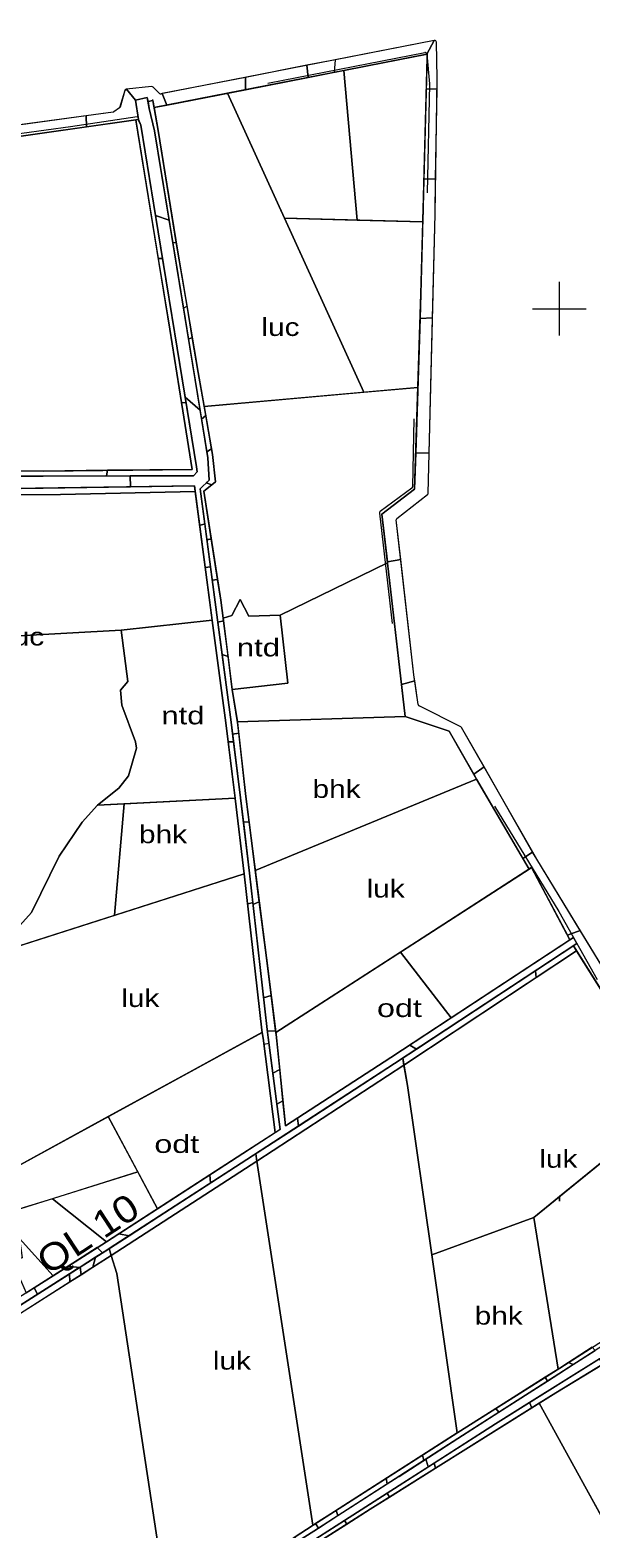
# Model space of a CAD drawing. Header units: metres. Extents: x 558415 to 562400, y 2247179 to 2251032.
# Drawn here: x 561203 to 561518, y 2249316 to 2250156 of the extents above; entities that cross this region are included whole.
import ezdxf
from ezdxf.enums import TextEntityAlignment as Align

# ---------------------------------------------------------------- set-up
doc = ezdxf.new("R2010")
doc.units = ezdxf.units.M
doc.header["$LTSCALE"] = 4
for name, color, linetype, lineweight in [('1', 7, 'Continuous', 13), ('10', 7, 'Continuous', 25), ('16', 7, 'Continuous', 13), ('17', 7, 'Continuous', 13), ('2', 7, 'Continuous', 13), ('23', 7, 'Continuous', 13), ('33', 7, 'Continuous', 13), ('4', 7, 'Continuous', 13), ('45', 7, 'Continuous', 13), ('46', 7, 'Continuous', 13), ('5', 7, 'Continuous', 13), ('6', 7, 'Continuous', 13), ('63', 7, 'Continuous', 13), ('7', 7, 'Continuous', 13)]:
    doc.layers.add(name, color=color, linetype=linetype, lineweight=lineweight)
doc.layers.add('40', color=7, linetype='Continuous')

msp = doc.modelspace()

# ---------------------------------------------------------------- linework, layer by layer
at = {"layer": '1'}
for p, q in [((561283.331, 2250036.894), (561285.259, 2250037.155)), ((561275.186, 2250028.071), (561277.597, 2250028.121)), ((561289.295, 2250000.298), (561291.292, 2250001.338)), ((561299.422, 2249938.164), (561301.785, 2249940.233)), ((561246.118, 2249906.349), (561246.799, 2249909.465)), ((561334.151, 2249613.947), (561338.463, 2249615.261)), ((561339.421, 2249571.785), (561343.255, 2249573.747)), ((561466.016, 2249381.762), (561464.294, 2249383.888))]:
    msp.add_line(p, q, dxfattribs=at)
for points in [[(561285.259, 2250037.155), (561275.143, 2250099.815), (561272.105, 2250116.732), (561269.437, 2250116.115)], [(561269.437, 2250116.115), (561270.157, 2250112.152), (561273.106, 2250099.631), (561283.331, 2250036.894)], [(561264.338, 2250105.26), (561264.016, 2250106.015), (561262.555, 2250105.807), (561262.78, 2250104.422), (561275.186, 2250028.071)], [(561277.597, 2250028.121), (561265.366, 2250102.85), (561264.338, 2250105.26)], [(561291.292, 2250001.338), (561285.959, 2250032.817), (561285.259, 2250037.155), (561283.331, 2250036.894), (561289.295, 2250000.298)], [(561288.138, 2249947.517), (561290.821, 2249947.326), (561277.597, 2250028.121), (561275.186, 2250028.071)], [(561275.186, 2250028.071), (561281.603, 2249988.576), (561288.138, 2249947.517)], [(561301.785, 2249940.233), (561297.584, 2249964.197), (561294.243, 2249983.918), (561292.118, 2249982.977), (561299.422, 2249938.164)], [(561288.138, 2249947.517), (561294.109, 2249910.007), (561246.799, 2249909.465), (561246.118, 2249906.349), (561294.848, 2249906.453)], [(561294.848, 2249906.453), (561297.059, 2249908.6), (561296.691, 2249911.462), (561290.821, 2249947.326), (561288.138, 2249947.517)], [(561302.957, 2249916.473), (561303.694, 2249903.953), (561302.083, 2249902.389), (561305.241, 2249901.379)], [(561305.241, 2249901.379), (561307.248, 2249902.986), (561305.61, 2249918.409), (561305.081, 2249921.429), (561302.411, 2249919.821), (561302.957, 2249916.473)], [(561246.799, 2249909.465), (561210.822, 2249909.053), (561149.647, 2249909.291), (561145.606, 2249909.305), (561144.833, 2249906.133), (561246.118, 2249906.349)], [(561311.731, 2249825.105), (561310.248, 2249836.728), (561308.429, 2249848.348), (561305.383, 2249847.896), (561308.295, 2249825.766)], [(561308.295, 2249825.766), (561308.49, 2249824.33), (561311.731, 2249825.105)], [(561320.269, 2249762.197), (561319.584, 2249768.286), (561316.636, 2249786.648), (561314.284, 2249805.088), (561310.938, 2249806.285)], [(561310.938, 2249806.285), (561313.63, 2249786.443), (561316.001, 2249768.412)], [(561316.001, 2249768.412), (561316.86, 2249761.59), (561320.269, 2249762.197)], [(561326.088, 2249712.429), (561324.253, 2249726.791), (561320.269, 2249762.197), (561316.86, 2249761.59)], [(561316.86, 2249761.59), (561321.337, 2249726.021), (561322.903, 2249712.637), (561326.088, 2249712.429)], [(561338.463, 2249615.261), (561335.8, 2249636.409), (561331.803, 2249667.697), (561328.247, 2249666.334), (561334.151, 2249613.947)], [(561343.255, 2249573.747), (561341.205, 2249593.484), (561340.961, 2249595.421), (561336.294, 2249595.291)], [(561336.294, 2249595.291), (561336.854, 2249591.767), (561339.421, 2249571.785)], [(561416.081, 2249587.432), (561405.47, 2249580.452), (561353.235, 2249546.606), (561353.682, 2249542.13), (561407.656, 2249577.102)], [(561407.656, 2249577.102), (561419.928, 2249585.175), (561416.081, 2249587.432)], [(561353.682, 2249542.13), (561353.235, 2249546.606), (561346.526, 2249542.259), (561345.064, 2249556.332), (561341.651, 2249554.433), (561343.469, 2249540.279)], [(561343.469, 2249540.279), (561322.591, 2249526.751), (561304.018, 2249514.732), (561304.512, 2249510.286)], [(561304.512, 2249510.286), (561324.765, 2249523.393), (561353.682, 2249542.13)], [(561253.042, 2249481.743), (561243.651, 2249475.666), (561241.034, 2249474.004), (561243.993, 2249471.145)], [(561243.993, 2249471.145), (561245.809, 2249472.298), (561258.811, 2249480.712), (561253.042, 2249481.743)], [(561505.143, 2249409.758), (561500.135, 2249406.557), (561492.013, 2249401.42), (561493.315, 2249399.264)], [(561493.315, 2249399.264), (561499.667, 2249403.336), (561507.649, 2249408.465), (561505.143, 2249409.758)], [(561410.119, 2249345.901), (561443.095, 2249367.067), (561466.016, 2249381.762), (561493.315, 2249399.264), (561492.013, 2249401.42), (561464.294, 2249383.888), (561466.016, 2249381.762)], [(561483.165, 2249387.189), (561464.14, 2249375.271), (561429.737, 2249353.279), (561430.605, 2249350.437)], [(561430.605, 2249350.437), (561484.566, 2249384.24), (561483.165, 2249387.189)], [(561464.294, 2249383.888), (561443.012, 2249370.427), (561423.202, 2249357.754), (561424.036, 2249354.834), (561410.119, 2249345.901)], [(561316.742, 2249286.398), (561362.316, 2249315.218), (561365.014, 2249316.95), (561363.301, 2249319.433)], [(561363.301, 2249319.433), (561361.934, 2249318.558), (561351.392, 2249311.721), (561354.206, 2249310.09)]]:
    msp.add_lwpolyline(points, dxfattribs=at)
for points in [[(561292.118, 2249982.977), (561294.243, 2249983.918), (561291.292, 2250001.338), (561289.295, 2250000.298)], [(561302.411, 2249919.821), (561305.081, 2249921.429), (561301.785, 2249940.233), (561299.422, 2249938.164)], [(561220.433, 2249895.832), (561295.814, 2249897.624), (561295.41, 2249900.698), (561180.864, 2249899.039), (561182.253, 2249895.701)], [(561302.415, 2249870.46), (561304.866, 2249871.106), (561300.696, 2249897.74), (561305.241, 2249901.379), (561302.083, 2249902.389), (561303.694, 2249903.953), (561298.652, 2249899.059)], [(561302.415, 2249870.46), (561304.866, 2249871.106), (561302.415, 2249870.461)], [(561305.383, 2249847.896), (561308.429, 2249848.348), (561304.866, 2249871.106), (561302.415, 2249870.46), (561304.325, 2249870.964), (561302.415, 2249870.461)], [(561310.938, 2249806.285), (561314.284, 2249805.088), (561311.731, 2249825.105), (561308.49, 2249824.33)], [(561326.276, 2249683.821), (561328.247, 2249666.334), (561331.803, 2249667.697), (561326.088, 2249712.429), (561322.903, 2249712.637)], [(561509.835, 2249644.318), (561507.859, 2249647.806), (561416.081, 2249587.432), (561419.928, 2249585.175)], [(561336.156, 2249596.16), (561336.294, 2249595.291), (561340.961, 2249595.421), (561338.463, 2249615.261), (561334.151, 2249613.947)], [(561341.651, 2249554.433), (561345.064, 2249556.332), (561343.255, 2249573.747), (561339.421, 2249571.785)], [(561304.512, 2249510.287), (561304.018, 2249514.732), (561253.042, 2249481.743), (561258.811, 2249480.712)], [(561230.88, 2249462.818), (561243.993, 2249471.145), (561241.034, 2249474.004), (561224.739, 2249463.657)], [(561207.432, 2249447.929), (561230.88, 2249462.818), (561224.739, 2249463.657), (561205.557, 2249451.476)], [(561169.027, 2249423.541), (561207.432, 2249447.929), (561205.557, 2249451.476), (561168.588, 2249428.001)], [(561497.923, 2249392.608), (561524.112, 2249408.592), (561522.433, 2249411.786), (561483.165, 2249387.189), (561484.566, 2249384.24)], [(561507.649, 2249408.465), (561519.958, 2249416.373), (561518.328, 2249418.186), (561505.143, 2249409.758)], [(561424.036, 2249354.834), (561423.202, 2249357.754), (561402.858, 2249344.739), (561403.554, 2249341.687)], [(561404.758, 2249334.246), (561430.605, 2249350.437), (561429.737, 2249353.279), (561403.487, 2249336.498)], [(561375.817, 2249323.883), (561403.554, 2249341.687), (561402.858, 2249344.739), (561374.894, 2249326.849)], [(561380.84, 2249319.17), (561393.996, 2249327.504), (561404.758, 2249334.246), (561403.487, 2249336.498), (561379.625, 2249321.245)], [(561362.243, 2249289.926), (561364.52, 2249290.364), (561358.985, 2249305.326), (561380.84, 2249319.17), (561379.625, 2249321.245), (561356.259, 2249306.308)], [(561365.014, 2249316.95), (561375.817, 2249323.884), (561374.894, 2249326.849), (561363.301, 2249319.433)]]:
    msp.add_lwpolyline(points, close=True, dxfattribs=at)
at = {"layer": '10'}
msp.add_lwpolyline([(561509.835, 2249644.318), (561419.928, 2249585.175), (561407.656, 2249577.102), (561324.765, 2249523.393), (561245.809, 2249472.298), (561168.502, 2249423.208), (560990.699, 2249313.376), (560990.699, 2249313.376), (560967.196, 2249299.01), (560873.186, 2249241.548), (560785.345, 2249187.857), (560785.345, 2249187.857), (560772.813, 2249180.288), (560710.528, 2249142.669), (560694.709, 2249137.896), (560631.428, 2249135.471), (560487.983, 2249134.465)], dxfattribs=at)
at = {"layer": '16'}
msp.add_lwpolyline([(561264.016, 2250106.015), (561103.752, 2250083.167), (561099.243, 2250075.197), (561092.719, 2250075.134), (560942.111, 2250135.113), (560819.638, 2250182.507), (560741.576, 2250213.032), (560589.313, 2250172.87), (560574.969, 2250174.744)], dxfattribs=at)
at = {"layer": '17'}
for points in [[(561425.917, 2250142.632), (561422.328, 2250008.366), (561418.806, 2249898.993), (561400.496, 2249884.98), (561413.525, 2249771.506), (561438.174, 2249763.303)], [(561272.031, 2250117.145), (561275.143, 2250099.815), (561285.959, 2250032.817), (561297.584, 2249964.197), (561305.61, 2249918.409), (561307.248, 2249902.986), (561300.696, 2249897.74)], [(560319.972, 2249908.334), (560398.345, 2249916.681), (560429.056, 2249916.443), (560595.63, 2249914.297), (560734.933, 2249913.82), (560875.955, 2249911.913), (560968.578, 2249910.244), (561081.347, 2249909.529), (561149.647, 2249909.291), (561210.822, 2249909.053), (561294.109, 2249910.007), (561281.603, 2249988.576), (561262.555, 2250105.807)], [(561295.814, 2249897.624), (561220.433, 2249895.832), (561128.048, 2249895.514)], [(561300.696, 2249897.74), (561310.248, 2249836.728), (561316.636, 2249786.648), (561319.584, 2249768.286), (561324.253, 2249726.791), (561335.8, 2249636.409), (561341.205, 2249593.484), (561346.526, 2249542.259)], [(561507.859, 2249647.806), (561405.47, 2249580.452), (561346.526, 2249542.259)], [(561509.835, 2249644.318), (561407.656, 2249577.102), (561324.765, 2249523.393), (561245.809, 2249472.298), (561168.502, 2249423.208), (560990.699, 2249313.376), (560785.345, 2249187.857), (560710.528, 2249142.669), (560694.709, 2249137.896), (560631.428, 2249135.471), (560487.983, 2249134.465), (560403.848, 2249135.872), (560378.76, 2249135.872), (560347.884, 2249136.878), (560165.355, 2249137.28), (560027.136, 2249138.688), (560006.01, 2249138.889), (559961.266, 2249138.89), (559903.223, 2249138.689), (559831.071, 2249109.474), (559793.984, 2249093.787), (559695.945, 2249053.532)], [(561343.469, 2249540.279), (561322.591, 2249526.751), (561243.651, 2249475.666), (561166.378, 2249426.598), (560988.605, 2249316.784), (560783.267, 2249191.275), (560708.614, 2249146.186)], [(561204.938, 2249219.471), (561281.962, 2249266.689), (561361.934, 2249318.558), (561443.012, 2249370.427), (561500.135, 2249406.557), (561560.575, 2249445.19), (561613.543, 2249474.312)], [(561618.668, 2249466.305), (561497.923, 2249392.608), (561393.996, 2249327.504), (561358.985, 2249305.326)]]:
    msp.add_lwpolyline(points, dxfattribs=at)
at = {"layer": '2'}
for p, q in [((561333.884, 2249591.34), (561340.676, 2249538.469)), ((561340.686, 2249538.475), (561343.379, 2249540.221)), ((561340.686, 2249538.475), (561343.379, 2249540.221))]:
    msp.add_line(p, q, dxfattribs=at)
for points in [[(561281.256, 2250049.626), (561273.106, 2250099.631), (561270.157, 2250112.152), (561269.052, 2250118.233), (561262.418, 2250116.802), (561264.016, 2250106.015), (561265.366, 2250102.85), (561273.649, 2250052.244)], [(561290.313, 2249950.427), (561298.607, 2249943.162), (561281.256, 2250049.626), (561273.649, 2250052.244)], [(561259.702, 2249900.181), (561259.355, 2249906.377), (561173.823, 2249906.195), (561173.71, 2249898.936)], [(561301.407, 2249855.115), (561304.404, 2249855.336), (561301.23, 2249879.463), (561298.333, 2249878.482), (561298.906, 2249878.676), (561298.333, 2249878.482)], [(561464.14, 2249375.271), (561579.125, 2249447.299), (561617.015, 2249468.754), (561614.652, 2249472.553), (561554.922, 2249438.838), (561499.667, 2249403.336), (561443.095, 2249367.067), (561425.133, 2249355.538), (561426.514, 2249351.219)]]:
    msp.add_lwpolyline(points, close=True, dxfattribs=at)
for points in [[(561298.652, 2249899.059), (561303.694, 2249903.953), (561302.957, 2249916.473), (561298.607, 2249943.162), (561290.314, 2249950.426), (561296.691, 2249911.462)], [(561296.691, 2249911.462), (561297.059, 2249908.6), (561294.848, 2249906.453), (561259.355, 2249906.377), (561259.702, 2249900.181), (561295.41, 2249900.698), (561298.333, 2249878.482), (561301.23, 2249879.463), (561298.652, 2249899.059)], [(561317.401, 2249757.289), (561316.001, 2249768.412), (561313.63, 2249786.443), (561308.295, 2249825.766), (561304.404, 2249855.336), (561301.407, 2249855.115)], [(561301.407, 2249855.115), (561305.321, 2249825.369), (561310.656, 2249786.046)], [(561310.656, 2249786.046), (561313.026, 2249768.029), (561314.374, 2249757.323), (561317.401, 2249757.289)], [(561328.125, 2249667.414), (561326.276, 2249683.821), (561321.337, 2249726.021), (561317.401, 2249757.289), (561314.374, 2249757.323)], [(561314.374, 2249757.323), (561318.359, 2249725.659), (561323.296, 2249683.479)], [(561323.296, 2249683.479), (561325.223, 2249666.376), (561326.204, 2249666.727), (561328.125, 2249667.414)], [(561343.468, 2249540.286), (561336.854, 2249591.767), (561336.156, 2249596.16), (561328.125, 2249667.414), (561325.223, 2249666.376)], [(561325.223, 2249666.376), (561333.182, 2249595.756), (561333.884, 2249591.34)], [(561343.468, 2249540.286), (561337.298, 2249588.313), (561334.334, 2249587.837), (561340.676, 2249538.469)], [(561425.133, 2249355.538), (561362.316, 2249315.218), (561281.537, 2249264.136), (561260.654, 2249251.2), (561262.592, 2249246.136)], [(561262.592, 2249246.136), (561325.737, 2249286.897), (561354.963, 2249305.485), (561361.375, 2249287.934), (561362.68, 2249288.732), (561356.259, 2249306.308), (561426.514, 2249351.219), (561426.442, 2249351.444), (561425.133, 2249355.538)]]:
    msp.add_lwpolyline(points, dxfattribs=at)
for centre, start, end in [((561340.142, 2249539.314), 302.294, 302.9452), ((561340.142, 2249539.314), 302.294, 302.9452), ((561342.835, 2249541.06), 302.9452, 309.26533), ((561342.835, 2249541.06), 302.9452, 309.26533)]:
    msp.add_arc(centre, 1, start, end, dxfattribs=at)
at = {"layer": '23'}
for points in [[(560427.328, 2249914.317), (560620.069, 2249912.172), (560830.5, 2249909.669), (560835.291, 2249909.67), (560969.067, 2249907.524), (561126.43, 2249906.094), (561294.848, 2249906.453), (561297.059, 2249908.6), (561296.691, 2249911.462), (561265.366, 2250102.85), (561264.016, 2250106.015), (561262.418, 2250116.802), (561269.052, 2250118.233), (561270.157, 2250112.152), (561273.106, 2250099.631), (561302.957, 2249916.473), (561303.694, 2249903.953), (561298.652, 2249899.059)], [(561295.41, 2249900.698), (561124.957, 2249898.23), (561145.594, 2249782.326), (561167.705, 2249648.893), (561170.285, 2249633.868), (561188.712, 2249515.46), (561196.451, 2249467.525), (561186.246, 2249464.611)], [(561295.41, 2249900.698), (561305.321, 2249825.369), (561310.656, 2249786.046), (561313.026, 2249768.029), (561318.359, 2249725.659), (561323.296, 2249683.479), (561333.182, 2249595.756), (561333.884, 2249591.34), (561340.676, 2249538.469)], [(561298.652, 2249899.059), (561308.295, 2249825.766), (561313.63, 2249786.443), (561316.001, 2249768.412), (561321.337, 2249726.021), (561326.276, 2249683.821), (561336.156, 2249596.16), (561336.854, 2249591.767), (561343.469, 2249540.279)], [(561356.259, 2249306.308), (561464.14, 2249375.271), (561579.125, 2249447.299)], [(561554.922, 2249438.838), (561499.667, 2249403.336), (561443.095, 2249367.067), (561362.316, 2249315.218), (561281.537, 2249264.136), (561201.547, 2249214.586), (561048.673, 2249114.465), (561014.73, 2249094.032), (560985.26, 2249076.409), (560958.421, 2249059.296), (560927.109, 2249039.119), (560864.222, 2248998.509), (560745.553, 2248923.673), (560615.307, 2248843.474), (560560.314, 2248786.007), (560545.316, 2248766.34), (560513.74, 2248716.023), (560511.635, 2248698.911), (560506.636, 2248694.059), (560520.054, 2248623.054), (560536.367, 2248546.431), (560552.155, 2248470.319)]]:
    msp.add_lwpolyline(points, dxfattribs=at)
at = {"layer": '4'}
for p, q in [((561336.663, 2250126.316), (561424.481, 2250143.528)), ((561425.669, 2250142.637), (561427.189, 2250125.909)), ((561427.193, 2250125.795), (561425.8, 2250064.981)), ((561113.354, 2250086.353), (561225.932, 2250102.151)), ((561225.94, 2250102.153), (561263.309, 2250107.728)), ((561418.372, 2249938.361), (561417.685, 2249900.287)), ((561417.279, 2249899.501), (561399.572, 2249886.431)), ((561399.172, 2249885.512), (561406.301, 2249823.59)), ((561463.637, 2249721.365), (561499.609, 2249662.367)), ((561499.625, 2249662.339), (561521.194, 2249624.271))]:
    msp.add_line(p, q, dxfattribs=at)
for centre, start, end in [((561424.673, 2250142.546), 5.19039, 101.08904), ((561426.193, 2250125.818), 358.68811, 5.19039), ((561225.793, 2250103.142), 277.98834, 278.48585), ((561416.685, 2249900.305), 306.432, 358.96612), ((561400.166, 2249885.626), 126.432, 186.56729), ((561498.755, 2249661.846), 29.53522, 31.37093)]:
    msp.add_arc(centre, 1, start, end, dxfattribs=at)
at = {"layer": '45'}
for p, q in [((561347.88, 2249790.219), (561316.62, 2249786.773)), ((561583.694, 2249214.173), (561488.733, 2249386.851)), ((561442.653, 2249370.198), (561361.934, 2249318.558))]:
    msp.add_line(p, q, dxfattribs=at)
for points in [[(561425.861, 2250140.529), (561425.917, 2250142.632), (561425.674, 2250142.584), (561379.184, 2250133.487), (561386.656, 2250049.614)], [(561386.656, 2250049.614), (561423.404, 2250048.62), (561425.861, 2250140.529)], [(561297.584, 2249964.197), (561300.916, 2249945.188), (561390.349, 2249953.166), (561313.906, 2250120.713), (561272.834, 2250112.676)], [(561272.834, 2250112.676), (561275.143, 2250099.815), (561285.959, 2250032.817), (561297.584, 2249964.197)], [(561262.555, 2250105.807), (561103.752, 2250083.167), (561099.243, 2250075.197), (561125.903, 2249909.374)], [(561125.903, 2249909.374), (561149.647, 2249909.291), (561210.822, 2249909.053), (561294.109, 2249910.007), (561281.603, 2249988.576), (561262.555, 2250105.807)], [(561418.806, 2249898.993), (561422.328, 2250008.366), (561423.404, 2250048.62), (561345.841, 2250050.718), (561390.349, 2249953.166)], [(561403.624, 2249857.733), (561400.496, 2249884.98), (561418.806, 2249898.993), (561420.637, 2249955.868), (561300.916, 2249945.188)], [(561390.349, 2249953.166), (561420.637, 2249955.868), (561418.806, 2249898.993)], [(561300.916, 2249945.188), (561305.61, 2249918.409), (561307.248, 2249902.986), (561300.696, 2249897.74), (561310.248, 2249836.728)], [(561295.814, 2249897.624), (561220.433, 2249895.832), (561128.048, 2249895.514)], [(561128.048, 2249895.514), (561135.374, 2249855.756), (561142.551, 2249813.715), (561254.358, 2249819.935)], [(561254.358, 2249819.935), (561305.311, 2249825.443), (561295.814, 2249897.624)], [(561310.248, 2249836.728), (561311.53, 2249826.677), (561316.431, 2249828.058), (561321.017, 2249837.12), (561325.931, 2249827.74), (561343.458, 2249828.376), (561403.624, 2249857.733)], [(561316.62, 2249786.773), (561316.636, 2249786.648), (561319.546, 2249768.524), (561413.525, 2249771.506), (561403.624, 2249857.733), (561343.458, 2249828.376), (561347.88, 2249790.219)], [(561318.333, 2249725.868), (561313.026, 2249768.029), (561310.656, 2249786.046), (561305.321, 2249825.369), (561305.311, 2249825.443), (561254.358, 2249819.935), (561258.043, 2249791.079), (561254.112, 2249786.31), (561254.849, 2249777.963), (561262.466, 2249757.453)], [(561329.546, 2249685.36), (561453.483, 2249736.527), (561438.174, 2249763.303), (561413.525, 2249771.506), (561319.546, 2249768.524)], [(561319.546, 2249768.524), (561319.584, 2249768.286), (561324.253, 2249726.791), (561329.546, 2249685.36)], [(561262.466, 2249757.453), (561262.958, 2249753.876), (561258.535, 2249738.375), (561253.13, 2249731.459), (561241.09, 2249721.92), (561256.151, 2249722.69), (561318.333, 2249725.868)], [(561341.078, 2249594.493), (561483.076, 2249686.125), (561453.483, 2249736.527), (561329.546, 2249685.36)], [(561333.361, 2249594.631), (561333.182, 2249595.756), (561323.302, 2249683.427), (561172.788, 2249635.305), (561191.883, 2249518.066)], [(561329.546, 2249685.36), (561335.8, 2249636.409), (561341.078, 2249594.493)], [(561346.526, 2249542.259), (561405.47, 2249580.452), (561439.359, 2249602.745), (561410.998, 2249639.612), (561341.078, 2249594.493)], [(561191.883, 2249518.066), (561191.998, 2249517.259), (561333.361, 2249594.631)], [(561340.676, 2249538.469), (561333.884, 2249591.34), (561333.361, 2249594.631), (561247.079, 2249547.406), (561274.818, 2249495.835)], [(561341.078, 2249594.493), (561341.205, 2249593.484), (561346.526, 2249542.259)], [(561499.245, 2249405.994), (561500.135, 2249406.557), (561560.575, 2249445.19), (561613.543, 2249474.312), (561563.588, 2249554.276), (561500, 2249502.586), (561500, 2249500)], [(561274.818, 2249495.835), (561322.591, 2249526.751), (561340.676, 2249538.469)], [(561500, 2249500), (561500, 2249502.586), (561496.819, 2249500), (561485.736, 2249490.991), (561499.245, 2249405.994)], [(561361.934, 2249318.558), (561443.012, 2249370.427), (561499.245, 2249405.994), (561485.736, 2249490.991), (561428.571, 2249470.004), (561442.653, 2249370.198)], [(561555.845, 2249427.961), (561497.923, 2249392.608), (561488.733, 2249386.851), (561542.827, 2249288.486)], [(561488.733, 2249386.851), (561393.996, 2249327.504), (561358.985, 2249305.326), (561400.51, 2249193.075)], [(561488.733, 2249386.851), (561393.996, 2249327.504), (561358.985, 2249305.326), (561400.51, 2249193.075), (561414.011, 2249153.047), (561509.072, 2249187.73)], [(561414.011, 2249153.047), (561509.072, 2249187.73), (561583.694, 2249214.173), (561488.733, 2249386.851)]]:
    msp.add_lwpolyline(points, dxfattribs=at)
for points in [[(561386.656, 2250049.614), (561379.184, 2250133.486), (561313.906, 2250120.713), (561345.841, 2250050.718)], [(561316.62, 2249786.773), (561347.88, 2249790.219), (561343.458, 2249828.376), (561325.931, 2249827.74), (561321.017, 2249837.12), (561316.431, 2249828.058), (561311.53, 2249826.677)], [(561170.754, 2249648.516), (561170.823, 2249648.07), (561182.861, 2249644.891), (561190.968, 2249647.037), (561204.236, 2249661.823), (561219.715, 2249693.302), (561232.491, 2249712.38), (561241.09, 2249721.92), (561253.13, 2249731.459), (561258.535, 2249738.375), (561262.958, 2249753.876), (561262.466, 2249757.453), (561254.849, 2249777.963), (561254.112, 2249786.31), (561258.043, 2249791.079), (561254.358, 2249819.935), (561142.551, 2249813.715)], [(561190.968, 2249647.037), (561182.861, 2249644.891), (561170.823, 2249648.07), (561172.788, 2249635.305), (561250.684, 2249660.21), (561256.151, 2249722.69), (561241.09, 2249721.92), (561232.491, 2249712.38), (561219.715, 2249693.302), (561204.236, 2249661.823)], [(561323.302, 2249683.427), (561323.296, 2249683.479), (561318.359, 2249725.659), (561318.333, 2249725.868), (561256.151, 2249722.69), (561250.684, 2249660.21)], [(561439.359, 2249602.745), (561505.908, 2249646.522), (561484.32, 2249686.928), (561410.998, 2249639.613)], [(561428.571, 2249470.004), (561485.736, 2249490.991), (561563.588, 2249554.276), (561546.993, 2249580.841), (561509.608, 2249640.366), (561412.848, 2249576.207), (561414.813, 2249564.76)], [(561361.814, 2249318.48), (561361.934, 2249318.558), (561442.653, 2249370.198), (561428.571, 2249470.004), (561414.813, 2249564.76), (561412.848, 2249576.207), (561330.426, 2249522.405)], [(561195.185, 2249494.947), (561263.742, 2249516.428), (561247.079, 2249547.406), (561191.998, 2249517.259)], [(561281.219, 2249266.234), (561281.962, 2249266.689), (561361.814, 2249318.48), (561330.426, 2249522.405), (561248.809, 2249469.639), (561251.921, 2249459.623)], [(561246.118, 2249477.263), (561274.818, 2249495.835), (561263.742, 2249516.428), (561215.822, 2249501.413)], [(561216.25, 2249458.267), (561243.651, 2249475.666), (561246.118, 2249477.263), (561215.822, 2249501.413), (561195.185, 2249494.947), (561197.429, 2249479.23)], [(561201.224, 2249448.725), (561216.25, 2249458.267), (561197.429, 2249479.23), (561198.997, 2249468.252), (561196.451, 2249467.525), (561193.39, 2249466.651)], [(561204.938, 2249219.471), (561281.219, 2249266.234), (561251.921, 2249459.623), (561248.809, 2249469.639), (561174.356, 2249422.24)]]:
    msp.add_lwpolyline(points, close=True, dxfattribs=at)
at = {"layer": '46'}
msp.add_line((561330.426, 2249522.405), (561329.774, 2249526.639), dxfattribs=at)
for points in [[(561486.949, 2249625.342), (561509.608, 2249640.366), (561507.918, 2249643.057), (561486.565, 2249629.01)], [(561486.949, 2249625.342), (561486.565, 2249629.01), (561412.183, 2249580.08), (561412.848, 2249576.207)], [(561412.848, 2249576.207), (561412.183, 2249580.08), (561407.656, 2249577.102), (561353.682, 2249542.13), (561329.774, 2249526.639), (561330.426, 2249522.405)], [(561238.567, 2249463.118), (561248.809, 2249469.639), (561247.619, 2249473.469), (561245.809, 2249472.298), (561243.993, 2249471.145), (561239.97, 2249468.59)], [(561225.589, 2249454.857), (561231.887, 2249458.866), (561231.425, 2249463.164), (561230.88, 2249462.818), (561225.375, 2249459.322)], [(561231.887, 2249458.866), (561238.567, 2249463.119), (561239.97, 2249468.59), (561231.425, 2249463.164)], [(561195.853, 2249435.926), (561225.589, 2249454.857), (561225.375, 2249459.322), (561195.549, 2249440.383)]]:
    msp.add_lwpolyline(points, close=True, dxfattribs=at)
msp.add_lwpolyline([(561329.774, 2249526.639), (561324.765, 2249523.393), (561247.619, 2249473.469), (561248.809, 2249469.639), (561330.426, 2249522.405)], dxfattribs=at)
at = {"layer": '5'}
for p, q in [((561272.834, 2250112.676), (561425.917, 2250142.632)), ((561254.358, 2249819.935), (561305.311, 2249825.443)), ((561413.525, 2249771.506), (561319.546, 2249768.524)), ((561453.483, 2249736.527), (561438.174, 2249763.303)), ((561329.546, 2249685.36), (561453.483, 2249736.527)), ((561483.076, 2249686.125), (561453.483, 2249736.527)), ((561172.788, 2249635.305), (561323.302, 2249683.427)), ((561341.078, 2249594.493), (561484.545, 2249687.073)), ((561336.156, 2249596.16), (561336.854, 2249591.767)), ((561191.998, 2249517.259), (561333.455, 2249594.682))]:
    msp.add_line(p, q, dxfattribs=at)
for points in [[(561311.53, 2249826.677), (561316.431, 2249828.058), (561321.017, 2249837.12), (561325.931, 2249827.74), (561343.458, 2249828.376), (561347.88, 2249790.219), (561316.62, 2249786.773)], [(561241.09, 2249721.92), (561253.13, 2249731.459), (561258.535, 2249738.375), (561262.958, 2249753.876), (561262.466, 2249757.453), (561254.849, 2249777.963), (561254.112, 2249786.31), (561258.043, 2249791.079), (561254.358, 2249819.935)], [(561318.335, 2249725.868), (561241.09, 2249721.92), (561232.491, 2249712.38), (561219.715, 2249693.302), (561204.236, 2249661.823), (561190.968, 2249647.037), (561182.861, 2249644.891), (561170.823, 2249648.07)], [(561614.644, 2249472.549), (561546.993, 2249580.841), (561507.918, 2249643.057)], [(561412.183, 2249580.08), (561414.813, 2249564.76), (561428.571, 2249470.004), (561442.653, 2249370.198)], [(561499.245, 2249405.994), (561485.736, 2249490.991), (561428.571, 2249470.004)]]:
    msp.add_lwpolyline(points, dxfattribs=at)
at = {"layer": '6'}
for p, q in [((561429.889, 2250150.3), (561276.752, 2250120.377)), ((561431.56, 2250128.905), (561431.081, 2250149.342)), ((561430.293, 2250052.896), (561431.56, 2250128.865)), ((561256.538, 2250122.334), (561253.788, 2250112.991)), ((561271.471, 2250124.413), (561257.401, 2250123.047)), ((561275.864, 2250120.641), (561272.264, 2250124.135)), ((561249.904, 2250110.161), (561101.752, 2250089.828)), ((561253.398, 2250112.452), (561250.338, 2250110.33)), ((561426.503, 2249896.706), (561430.293, 2250052.888)), ((561408.945, 2249882.559), (561426.118, 2249895.942)), ((561418.382, 2249794.926), (561408.566, 2249881.658)), ((561420.842, 2249778.209), (561418.386, 2249794.892)), ((561444.719, 2249765.778), (561421.384, 2249777.461)), ((561487.296, 2249691.629), (561445.139, 2249765.38)), ((561532.149, 2249618.087), (561487.31, 2249691.605))]:
    msp.add_line(p, q, dxfattribs=at)
for centre, start, end in [((561430.081, 2250149.318), 1.342, 101.05605), ((561430.56, 2250128.882), 359.04482, 1.342), ((561257.498, 2250122.052), 95.54524, 163.59484), ((561271.568, 2250123.418), 45.85046, 95.54524), ((561276.56, 2250121.359), 225.85046, 281.05605), ((561249.768, 2250111.152), 277.81479, 304.73209), ((561252.828, 2250113.274), 304.7321, 343.59484), ((561429.293, 2250052.912), 358.61011, 359.04482), ((561425.504, 2249896.731), 307.92765, 358.61011), ((561409.56, 2249881.771), 127.92765, 186.45707), ((561419.376, 2249795.038), 186.45707, 188.37365), ((561421.831, 2249778.355), 188.37365, 243.40544), ((561444.271, 2249764.884), 29.75272, 63.40544), ((561488.164, 2249692.126), 209.75271, 211.37879)]:
    msp.add_arc(centre, 1, start, end, dxfattribs=at)
at = {"layer": '63'}
for p, q in [((561500, 2249985), (561500, 2250015)), ((561485, 2250000), (561515, 2250000))]:
    msp.add_line(p, q, dxfattribs=at)
at = {"layer": '7'}
for p, q in [((561429.889, 2250150.3), (561425.674, 2250142.584)), ((561431.56, 2250128.905), (561431.081, 2250149.342)), ((561256.538, 2250122.334), (561257.401, 2250123.047)), ((561275.864, 2250120.641), (561272.264, 2250124.135)), ((561275.864, 2250120.641), (561272.264, 2250124.135)), ((561253.398, 2250112.452), (561250.338, 2250110.33)), ((561408.945, 2249882.559), (561426.118, 2249895.942)), ((561444.719, 2249765.778), (561421.384, 2249777.461))]:
    msp.add_line(p, q, dxfattribs=at)
for points in [[(561373.922, 2250132.457), (561379.184, 2250133.487), (561425.674, 2250142.584), (561429.889, 2250150.3), (561374.481, 2250139.473), (561358.501, 2250136.351), (561359.179, 2250129.572)], [(561359.179, 2250129.572), (561358.501, 2250136.351), (561324.029, 2250129.615), (561323.986, 2250122.686), (561323.99, 2250123.351), (561323.986, 2250122.686)], [(561359.179, 2250129.572), (561358.501, 2250136.351), (561324.029, 2250129.615), (561323.986, 2250122.686), (561323.987, 2250122.875), (561323.986, 2250122.686)], [(561373.922, 2250132.457), (561374.481, 2250139.473), (561358.501, 2250136.351), (561359.179, 2250129.572)], [(561323.986, 2250122.686), (561324.029, 2250129.615), (561277.449, 2250120.513), (561279.988, 2250114.076)], [(561424.042, 2250072.48), (561430.624, 2250072.77), (561431.464, 2250123.125), (561425.392, 2250122.986)], [(561419.456, 2249919.185), (561427.045, 2249919.007), (561428.883, 2249994.803), (561421.885, 2249994.609)], [(561479.566, 2249692.103), (561484.998, 2249695.649), (561457.729, 2249743.355), (561451.971, 2249739.171), (561453.483, 2249736.527)], [(561561.491, 2249557.634), (561617.015, 2249468.754), (561617.015, 2249468.754), (561623.375, 2249471.495), (561623.375, 2249471.495), (561623.359, 2249471.519), (561567.382, 2249561.469), (561545.015, 2249597.41), (561539.782, 2249592.322), (561509.608, 2249640.366), (561515.804, 2249630.501), (561546.993, 2249580.841)]]:
    msp.add_lwpolyline(points, close=True, dxfattribs=at)
for points in [[(561425.674, 2250142.584), (561425.917, 2250142.632), (561425.861, 2250140.529), (561425.392, 2250122.986)], [(560942.111, 2250135.113), (561092.719, 2250075.134), (561099.243, 2250075.197), (561103.752, 2250083.167), (561234.944, 2250101.871)], [(561425.392, 2250122.986), (561431.464, 2250123.125), (561431.56, 2250128.865)], [(561260.029, 2250105.447), (561264.016, 2250106.015), (561262.418, 2250116.802), (561257.401, 2250123.047), (561256.538, 2250122.334), (561253.501, 2250112.534)], [(561271.471, 2250124.413), (561257.401, 2250123.047), (561262.418, 2250116.802), (561269.052, 2250118.233), (561269.437, 2250116.115), (561272.105, 2250116.732), (561272.833, 2250112.676), (561279.988, 2250114.076), (561277.449, 2250120.513), (561276.752, 2250120.377)], [(561271.471, 2250124.413), (561257.401, 2250123.047), (561262.418, 2250116.802), (561269.052, 2250118.233)], [(561269.052, 2250118.233), (561269.437, 2250116.115), (561272.105, 2250116.732), (561272.833, 2250112.676), (561279.988, 2250114.076), (561277.449, 2250120.513), (561276.752, 2250120.377)], [(561234.944, 2250101.871), (561234.753, 2250108.082), (561101.752, 2250089.828)], [(561249.904, 2250110.161), (561234.753, 2250108.082), (561234.944, 2250101.871), (561260.029, 2250105.447)], [(561430.293, 2250052.896), (561430.624, 2250072.77), (561424.042, 2250072.48), (561423.404, 2250048.62), (561423.517, 2250052.856), (561422.328, 2250008.366)], [(561422.328, 2250008.366), (561421.885, 2249994.609), (561428.884, 2249994.803), (561430.293, 2250052.888)], [(561426.503, 2249896.706), (561427.044, 2249919.007), (561419.456, 2249919.185), (561418.806, 2249898.993), (561400.496, 2249884.98), (561403.563, 2249858.266)], [(561418.382, 2249794.926), (561411.064, 2249859.585), (561403.563, 2249858.266), (561403.624, 2249857.733), (561400.496, 2249884.98), (561411.457, 2249789.517)], [(561403.563, 2249858.266), (561411.064, 2249859.585), (561408.566, 2249881.658)], [(561411.457, 2249789.517), (561418.889, 2249791.475), (561418.386, 2249794.892)], [(561420.842, 2249778.209), (561418.889, 2249791.475), (561411.457, 2249789.517), (561413.525, 2249771.506), (561438.174, 2249763.303)], [(561438.174, 2249763.303), (561451.971, 2249739.171), (561457.729, 2249743.355), (561445.139, 2249765.38)], [(561487.296, 2249691.629), (561484.998, 2249695.649), (561479.566, 2249692.103), (561483.076, 2249686.125), (561484.32, 2249686.928), (561504.556, 2249649.053), (561511.643, 2249651.709), (561487.31, 2249691.605)], [(561487.296, 2249691.629), (561484.998, 2249695.649), (561479.566, 2249692.103), (561483.076, 2249686.125), (561483.318, 2249686.281), (561484.32, 2249686.928), (561504.556, 2249649.053)], [(561504.556, 2249649.053), (561511.643, 2249651.709), (561487.31, 2249691.605)], [(561532.149, 2249618.087), (561511.643, 2249651.709), (561504.556, 2249649.053), (561505.908, 2249646.522), (561507.859, 2249647.806), (561509.835, 2249644.318), (561507.918, 2249643.057), (561509.608, 2249640.366), (561507.918, 2249643.057), (561539.782, 2249592.322)]]:
    msp.add_lwpolyline(points, dxfattribs=at)
for centre, start, end in [((561430.081, 2250149.318), 1.342, 101.05605), ((561430.56, 2250128.882), 359.04482, 1.342), ((561257.498, 2250122.052), 95.54524, 163.59484), ((561271.568, 2250123.418), 45.85046, 95.54524), ((561271.568, 2250123.418), 45.85046, 95.54524), ((561276.56, 2250121.359), 225.85046, 281.05605), ((561276.56, 2250121.359), 225.85046, 281.05605), ((561249.768, 2250111.152), 277.81479, 304.73209), ((561252.828, 2250113.274), 304.7321, 312.30994), ((561429.293, 2250052.912), 358.61011, 359.04482), ((561425.504, 2249896.731), 307.92765, 358.61011), ((561409.56, 2249881.771), 127.92765, 186.45707), ((561419.376, 2249795.038), 186.45707, 188.37365), ((561421.831, 2249778.355), 188.37365, 243.40544), ((561444.271, 2249764.884), 29.75272, 63.40544), ((561488.164, 2249692.126), 209.75271, 211.37879), ((561488.164, 2249692.126), 209.75271, 211.37879)]:
    msp.add_arc(centre, 1, start, end, dxfattribs=at)

# ---------------------------------------------------------------- texts
at = {"layer": '33'}
for s, width, p in [('luc', 1.25, (561343.665, 2249984.742)), ('luc', 1.25, (561200.563, 2249811.33)), ('ntd', 1.3, (561331.301, 2249805.231)), ('ntd', 1.3, (561289.005, 2249767.163)), ('bhk', 1.25, (561375.113, 2249725.959)), ('bhk', 1.25, (561277.831, 2249700.581)), ('luk', 1.25, (561402.602, 2249670.156)), ('luk', 1.25, (561265.138, 2249608.824)), ('odt', 1.35, (561410.319, 2249603.211)), ('odt', 1.35, (561285.544, 2249527.075)), ('luk', 1.25, (561499.4, 2249518.787)), ('bhk', 1.25, (561465.963, 2249430.887)), ('luk', 1.25, (561316.449, 2249405.692))]:
    msp.add_text(s, height=10, dxfattribs=dict(at, width=width)).set_placement(p, align=Align.CENTER)
at = {"layer": '40', "width": 1.15}
msp.add_text('QL 10', height=15, rotation=33.262, dxfattribs=at).set_placement((561213.563, 2249458.231))

doc.saveas('drawing.dxf')
